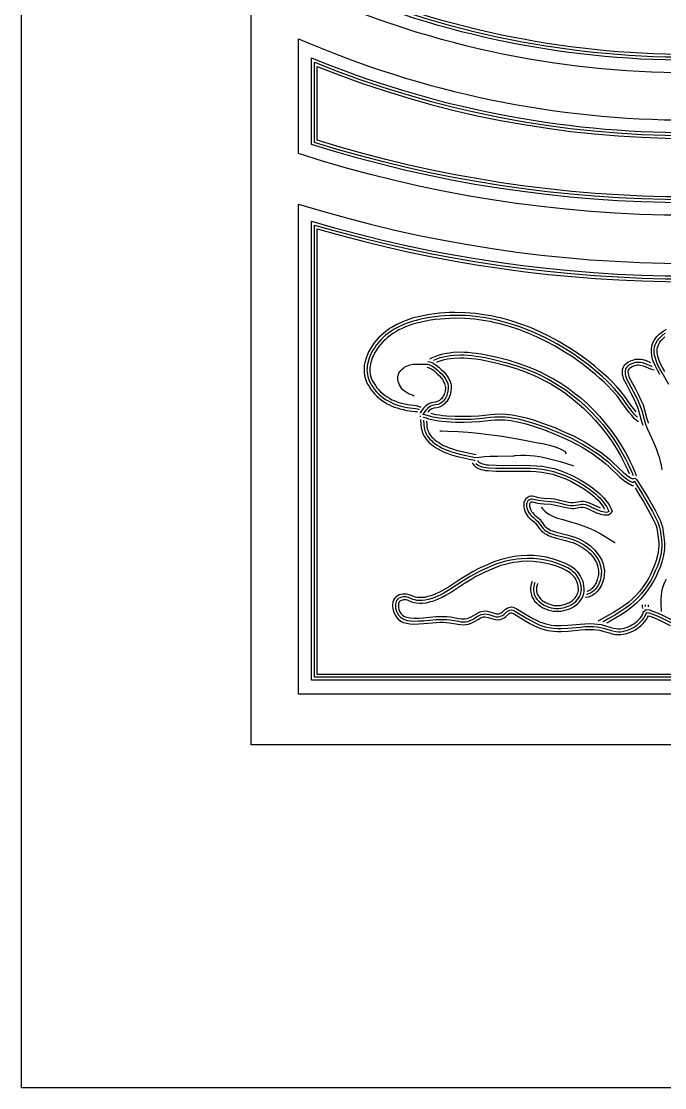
# Model space of a CAD drawing. Header units: millimetres. Extents: x 0 to 915, y 0 to 2130.
# Drawn here: x 0 to 441, y 0 to 731 of the extents above; entities that cross this region are included whole.
import ezdxf

# ---------------------------------------------------------------- set-up
doc = ezdxf.new("R2010")
doc.units = ezdxf.units.MM
doc.layers.add('CUT', color=1, linetype='CONTINUOUS')
doc.layers.add('ENGRAVE', color=5, linetype='CONTINUOUS')

msp = doc.modelspace()

# ---------------------------------------------------------------- linework, layer by layer
at = {"layer": 'CUT'}
msp.add_lwpolyline([(0, 2130.15), (915.15, 2130.15), (915.15, 0), (0, 0)], close=True, dxfattribs=at)
at = {"layer": 'ENGRAVE'}
msp.add_line((273.251, 460.447), (273.331, 459.935), dxfattribs=at)
msp.add_lwpolyline([(157.575, 1895.075), (757.575, 1895.075), (757.575, 235.075), (157.575, 235.075)], close=True, dxfattribs=at)
for points in [[(190.006, 1859.98), (725.144, 1859.98), (725.144, 754.361, -0.2196524), (190.006, 754.361)], [(198.806, 1850.55), (716.344, 1850.55), (716.344, 759.828, -0.2149113), (198.806, 759.828)], [(200.806, 1848.55), (714.344, 1848.55), (714.344, 761.122, -0.2138353), (200.806, 761.122)], [(202.806, 1846.55), (712.344, 1846.55), (712.344, 762.419, -0.2127538), (202.806, 762.419)], [(190.006, 718.969, 0.2080892), (725.144, 718.969), (725.144, 640.226, -0.1579965), (190.006, 640.226)], [(198.806, 705.874, 0.1979023), (716.344, 705.874), (716.344, 646.459, -0.1541538), (198.806, 646.459)], [(200.806, 702.894, 0.1956277), (714.344, 702.894), (714.344, 647.926, -0.1532789), (200.806, 647.926)], [(202.806, 699.928, 0.1933723), (712.344, 699.928), (712.344, 649.396, -0.1524007), (202.806, 649.396)], [(190.006, 605.667, 0.1519425), (725.144, 605.667), (725.144, 269.814), (190.006, 269.814)], [(198.806, 593.977, 0.1452692), (716.344, 593.977), (716.344, 279.275), (198.806, 279.275)], [(200.806, 591.301, 0.143769), (714.344, 591.301), (714.344, 281.275), (200.806, 281.275)], [(202.806, 588.633, 0.1422774), (712.344, 588.633), (712.344, 283.275), (202.806, 283.275)]]:
    msp.add_lwpolyline(points, format="xyb", close=True, dxfattribs=at)
for points in [[(421.177, 463.356), (419.384, 465.527), (417.594, 467.914), (413.427, 473.707), (411.03, 476.937), (407.994, 480.393), (404.491, 483.998), (402.014, 486.476), (399.114, 489.168), (396.025, 491.845), (392.842, 494.515), (389.757, 496.983), (386.678, 499.344), (383.495, 501.705), (380.283, 503.985), (374.12, 507.888), (367.852, 511.69), (361.469, 515.087), (355.196, 518.172), (348.8, 520.957), (342.204, 523.431), (335.605, 525.596), (329.116, 527.347), (325.62, 528.17), (322.001, 528.997), (318.36, 529.621), (311.158, 530.65), (307.516, 530.962), (304.002, 531.169), (296.999, 531.375), (293.451, 531.271), (290.066, 531.066), (286.552, 530.859), (283.003, 530.441), (279.58, 529.923), (272.954, 528.68), (269.939, 527.849), (267.132, 527.121), (264.368, 526.164), (261.768, 525.124), (259.267, 524.082), (256.803, 522.903), (254.484, 521.533), (252.363, 520.261), (248.326, 517.286), (246.511, 515.578), (244.816, 513.989), (243.209, 512.168), (241.59, 510.225), (240.21, 508.101), (238.94, 506.196), (237.942, 504.312), (237.192, 502.597), (236.432, 500.751), (235.357, 497.096), (235.01, 495.249), (234.901, 493.503), (234.791, 491.844), (234.906, 490.221), (235.128, 488.557), (235.469, 486.967), (236.017, 485.214), (236.58, 483.639), (237.37, 482.057), (238.246, 480.525), (239.326, 478.905), (240.519, 477.278), (241.917, 475.666), (243.357, 474.114), (246.783, 471.331), (248.512, 470.142), (250.22, 469.075), (252.178, 467.987), (253.912, 467.228), (255.742, 466.474), (257.45, 465.941), (259.448, 465.31), (261.673, 464.78), (264.119, 464.248), (269.863, 463.53), (270.815, 463.372), (271.155, 463.23), (271.437, 463.112)], [(422.16, 459.53), (421.575, 460.018), (419.744, 461.95), (417.812, 464.289), (415.982, 466.73), (411.812, 472.527), (409.473, 475.679), (406.524, 479.035), (403.067, 482.595), (400.626, 485.035), (397.778, 487.679), (394.728, 490.323), (391.575, 492.967), (388.524, 495.408), (385.473, 497.747), (382.321, 500.086), (379.168, 502.323), (373.067, 506.188), (366.863, 509.95), (360.558, 513.306), (354.355, 516.357), (348.05, 519.103), (341.541, 521.544), (335.033, 523.679), (328.626, 525.408), (325.168, 526.222), (321.609, 527.035), (318.05, 527.645), (310.931, 528.662), (307.372, 528.967), (303.914, 529.171), (296.999, 529.374), (293.541, 529.272), (290.185, 529.069), (286.728, 528.866), (283.27, 528.459), (279.914, 527.95), (273.406, 526.73), (270.456, 525.917), (267.711, 525.205), (265.067, 524.289), (262.524, 523.272), (260.083, 522.256), (257.744, 521.137), (255.507, 519.815), (253.473, 518.595), (249.609, 515.747), (247.88, 514.12), (246.253, 512.595), (244.728, 510.866), (243.202, 509.035), (241.88, 507.001), (240.66, 505.171), (239.744, 503.442), (239.033, 501.815), (238.321, 500.086), (237.304, 496.628), (236.999, 495.001), (236.897, 493.374), (236.795, 491.849), (236.897, 490.425), (237.1, 488.9), (237.406, 487.476), (237.914, 485.849), (238.422, 484.425), (239.134, 483.001), (239.948, 481.578), (240.965, 480.052), (242.083, 478.527), (243.406, 477.001), (244.728, 475.578), (247.982, 472.933), (249.609, 471.815), (251.236, 470.798), (253.067, 469.781), (254.694, 469.069), (256.422, 468.357), (258.05, 467.849), (259.982, 467.239), (262.117, 466.73), (264.456, 466.222), (270.151, 465.51), (271.372, 465.306), (272.185, 464.967), (272.477, 464.846)], [(422.932, 456.542), (422.415, 456.715), (420.204, 458.557), (418.246, 460.624), (416.24, 463.052), (414.37, 465.546), (410.197, 471.347), (407.916, 474.421), (405.055, 477.677), (401.642, 481.191), (399.238, 483.595), (396.443, 486.19), (393.43, 488.801), (390.308, 491.42), (387.291, 493.833), (384.269, 496.15), (381.146, 498.467), (378.054, 500.662), (372.013, 504.488), (365.874, 508.211), (359.647, 511.526), (353.514, 514.542), (347.299, 517.249), (340.878, 519.656), (334.46, 521.762), (328.136, 523.469), (324.716, 524.273), (321.217, 525.073), (317.739, 525.669), (310.704, 526.674), (307.227, 526.972), (303.826, 527.173), (296.999, 527.373), (293.631, 527.274), (290.304, 527.073), (286.903, 526.873), (283.537, 526.476), (280.248, 525.978), (273.857, 524.78), (270.973, 523.984), (268.29, 523.289), (265.765, 522.415), (263.28, 521.421), (260.9, 520.429), (258.686, 519.37), (256.53, 518.096), (254.583, 516.928), (250.892, 514.208), (249.249, 512.662), (247.69, 511.2), (246.246, 509.564), (244.814, 507.846), (243.551, 505.902), (242.38, 504.146), (241.547, 502.572), (240.874, 501.033), (240.21, 499.421), (239.251, 496.161), (238.987, 494.754), (238.893, 493.245), (238.8, 491.853), (238.888, 490.629), (239.072, 489.242), (239.342, 487.985), (239.811, 486.484), (240.265, 485.211), (240.898, 483.945), (241.65, 482.63), (242.604, 481.199), (243.648, 479.775), (244.894, 478.337), (246.098, 477.041), (249.181, 474.536), (250.706, 473.488), (252.252, 472.521), (253.955, 471.575), (255.475, 470.91), (257.103, 470.24), (258.649, 469.757), (260.515, 469.167), (262.561, 468.68), (264.793, 468.195), (270.44, 467.489), (271.928, 467.241), (273.348, 466.65), (273.678, 466.518)], [(437.432, 488.924), (435.785, 491.806), (434.413, 494.445), (433.322, 496.953), (432.572, 499.418), (431.908, 501.743), (431.677, 504.054), (431.677, 506.102), (431.92, 508.172), (432.526, 509.868), (433.214, 511.473), (434.24, 513.184), (435.4, 514.807), (436.995, 516.402), (438.558, 517.742), (440.347, 518.972), (442.139, 519.98)], [(443.744, 482.086), (439.168, 489.917), (437.541, 492.764), (436.219, 495.306), (435.202, 497.645), (434.49, 499.984), (433.88, 502.12), (433.677, 504.154), (433.677, 505.984), (433.88, 507.713), (434.389, 509.137), (434.999, 510.561), (435.914, 512.086), (436.931, 513.51), (438.355, 514.933), (439.778, 516.154), (441.406, 517.272)], [(440.905, 490.909), (439.297, 493.722), (438.026, 496.167), (437.082, 498.338), (436.409, 500.55), (435.852, 502.497), (435.677, 504.254), (435.677, 505.867), (435.84, 507.254), (436.251, 508.406), (436.784, 509.648), (437.588, 510.989), (438.462, 512.213), (439.715, 513.465), (440.999, 514.566)], [(278.619, 497.767), (279.605, 497.548), (280.822, 497.183), (282.156, 496.577), (283.551, 495.763), (284.811, 494.847), (286.229, 493.646), (287.992, 491.988), (289.494, 490.593), (290.831, 489.033), (291.831, 487.699), (292.66, 486.397), (293.211, 485.185), (293.791, 484.024), (294.171, 482.631), (294.408, 481.332), (294.531, 479.849), (294.3, 477.08), (293.741, 474.844), (293.386, 473.661), (292.892, 472.548), (292.301, 471.485), (291.536, 470.337), (290.738, 469.54), (290.043, 468.729), (288.404, 467.468), (286.439, 466.485), (284.669, 465.98), (282.704, 465.773), (282.127, 465.629), (281.287, 465.323), (280.523, 464.865), (279.534, 464.123), (278.615, 463.12), (278.478, 462.933)], [(279.85, 499.532), (279.968, 499.603), (281.731, 500.485), (284.075, 501.444), (286.437, 502.303), (288.907, 502.947), (291.349, 503.478), (293.467, 503.796), (295.912, 504.115), (300.967, 504.325), (303.384, 504.22), (306.201, 504.116), (308.911, 503.803), (311.9, 503.494), (315.236, 502.973), (318.553, 502.351), (325.936, 500.71), (333.235, 498.86), (340.242, 496.695), (346.841, 494.324), (353.013, 491.752), (356.037, 490.397), (362, 487.312), (364.702, 485.857), (369.669, 482.857), (374.432, 479.647), (379.081, 476.135), (383.512, 472.528), (387.86, 468.697), (392.194, 464.363), (396.107, 460.244), (400.143, 455.587), (403.859, 450.736), (407.564, 445.591), (410.868, 440.53), (413.958, 435.277), (415.726, 432.053), (417.178, 429.047), (418.709, 425.781), (420.16, 422.67), (421.364, 419.586), (421.449, 419.369)], [(282.472, 498.619), (282.558, 498.662), (284.795, 499.578), (287.033, 500.391), (289.372, 501.001), (291.711, 501.51), (293.744, 501.815), (296.083, 502.12), (300.965, 502.323), (303.304, 502.222), (306.05, 502.12), (308.694, 501.815), (311.643, 501.51), (314.897, 501.001), (318.151, 500.391), (325.473, 498.764), (332.694, 496.933), (339.609, 494.798), (346.117, 492.459), (352.219, 489.917), (355.168, 488.595), (361.067, 485.544), (363.711, 484.12), (368.592, 481.171), (373.27, 478.018), (377.846, 474.561), (382.219, 471.001), (386.49, 467.239), (390.761, 462.967), (394.626, 458.9), (398.592, 454.323), (402.253, 449.544), (405.914, 444.459), (409.168, 439.476), (412.219, 434.289), (413.948, 431.137), (415.372, 428.188), (416.897, 424.933), (418.321, 421.883), (419.044, 420.03), (419.214, 419.595)], [(284.709, 497.381), (285.516, 497.711), (287.628, 498.48), (289.837, 499.056), (292.072, 499.542), (294.022, 499.834), (296.255, 500.125), (300.963, 500.322), (303.223, 500.223), (305.898, 500.124), (308.476, 499.827), (311.385, 499.526), (314.558, 499.03), (317.75, 498.432), (325.011, 496.818), (332.152, 495.007), (338.975, 492.9), (345.394, 490.594), (351.425, 488.081), (354.299, 486.792), (360.133, 483.775), (362.719, 482.382), (367.515, 479.485), (372.107, 476.39), (376.612, 472.987), (380.926, 469.475), (385.121, 465.78), (389.329, 461.571), (393.144, 457.555), (397.041, 453.059), (400.647, 448.351), (404.264, 443.327), (407.468, 438.421), (410.48, 433.301), (412.169, 430.221), (413.566, 427.329), (415.085, 424.086), (416.507, 421.029)], [(431.267, 496.872), (428.256, 498.104), (426.111, 498.781), (424.67, 499.021), (423.285, 499.137), (422, 499.137), (420.502, 499.012), (418.828, 498.534), (417.201, 497.953), (415.614, 497.098), (414.16, 496.008), (413.071, 494.919), (412.222, 493.503), (411.643, 491.767), (411.643, 490.24), (411.765, 488.775), (412.114, 487.377), (412.469, 486.077), (413.17, 484.558), (414.319, 482.365), (417.474, 476.564), (419.272, 473.168), (420.868, 469.676), (422.245, 466.529), (423.21, 463.536), (424.736, 457.434), (425.625, 454.677), (425.773, 454.218)], [(432.307, 494.298), (432.05, 494.391), (427.575, 496.222), (425.643, 496.832), (424.422, 497.035), (423.202, 497.137), (422.083, 497.137), (420.863, 497.035), (419.439, 496.628), (418.016, 496.12), (416.694, 495.408), (415.473, 494.493), (414.66, 493.679), (414.05, 492.662), (413.643, 491.442), (413.643, 490.323), (413.744, 489.103), (414.05, 487.883), (414.355, 486.764), (414.965, 485.442), (416.083, 483.306), (419.236, 477.51), (421.067, 474.052), (422.694, 470.493), (424.117, 467.239), (425.134, 464.086), (426.66, 457.984), (427.677, 454.832), (428.999, 451.476), (431.948, 444.967), (433.575, 441.408), (434.897, 438.052), (436.117, 434.696), (436.931, 432.154), (437.643, 429.51), (438.355, 426.561), (438.863, 423.611), (439.067, 423.408)], [(269.236, 473.95), (267.914, 474.764), (266.389, 475.171), (265.067, 475.781), (263.643, 476.696), (262.524, 477.51), (261.507, 478.425), (260.592, 479.442), (259.778, 480.561), (259.168, 481.679), (258.66, 482.9), (258.253, 484.12), (258.05, 485.34), (257.948, 486.561), (258.05, 487.679), (258.355, 488.696), (258.761, 489.713), (259.27, 490.628), (259.982, 491.544), (260.897, 492.459), (261.812, 493.272), (262.829, 493.984), (263.948, 494.595), (265.067, 495.103), (266.185, 495.51), (267.304, 495.713), (268.422, 495.815), (271.88, 495.917), (276.151, 496.018), (277.168, 496.018), (278.185, 495.815), (279.1, 495.611), (280.117, 495.306), (281.236, 494.798), (282.456, 494.086), (283.575, 493.272), (284.897, 492.154), (286.626, 490.527), (288.05, 489.205), (289.27, 487.781), (290.185, 486.561), (290.897, 485.442), (291.406, 484.323), (291.914, 483.306), (292.219, 482.188), (292.422, 481.069), (292.524, 479.849), (292.321, 477.408), (291.812, 475.374), (291.507, 474.357), (291.1, 473.442), (290.592, 472.527), (289.982, 471.611), (289.27, 470.9), (288.66, 470.188), (287.338, 469.171), (285.711, 468.357), (284.287, 467.95), (282.355, 467.747), (281.541, 467.544), (280.422, 467.137), (279.406, 466.527), (278.185, 465.611), (277.067, 464.391), (275.948, 462.866), (275.033, 461.442), (275.643, 461.544), (277.88, 461.035), (279.609, 460.425), (281.643, 459.917), (283.677, 459.51), (286.117, 459.103), (288.456, 458.798), (291.202, 458.595), (297.507, 458.188), (303.202, 458.188), (308.287, 458.289), (313.677, 458.595), (321.406, 459.51), (324.355, 459.713), (328.016, 459.815), (331.575, 459.713), (333.711, 459.51), (336.05, 459.205), (340.422, 458.391), (345.406, 457.171), (350.897, 455.544), (355.677, 453.917), (360.253, 452.289), (364.728, 450.561), (369.1, 448.73), (373.27, 446.9), (377.338, 444.967), (385.27, 440.696), (389.033, 438.357), (392.592, 436.018), (396.05, 433.679), (399.202, 431.239), (401.744, 429.205), (403.982, 427.171), (411.507, 419.95), (414.761, 417.306), (416.795, 415.984), (418.931, 414.866), (419.236, 414.866), (419.439, 414.967), (419.643, 415.476), (419.948, 415.679), (420.151, 415.476), (425.541, 406.832), (427.982, 402.764), (432.456, 394.832), (434.49, 390.866), (436.016, 387.611), (436.829, 385.679), (437.338, 383.95), (437.643, 382.222), (438.558, 375.611), (438.761, 373.272), (438.761, 371.137), (438.66, 369.103), (438.355, 366.662), (437.846, 364.323), (436.931, 360.866), (435.812, 357.408), (434.389, 354.154), (432.863, 350.798), (431.236, 347.645), (429.304, 344.595), (427.27, 341.645), (425.033, 338.798), (422.694, 336.154), (420.151, 333.611), (417.202, 331.069), (414.05, 328.73), (410.592, 326.289), (406.728, 323.95), (402.558, 321.611), (398.653, 319.415), (398.338, 319.238)], [(277.751, 493.862), (278.595, 493.675), (279.413, 493.43), (280.316, 493.019), (281.362, 492.409), (282.339, 491.698), (283.565, 490.661), (285.26, 489.066), (286.605, 487.817), (287.709, 486.529), (288.539, 485.422), (289.134, 484.487), (289.6, 483.462), (290.037, 482.589), (290.267, 481.745), (290.437, 480.807), (290.517, 479.849), (290.341, 477.736), (289.883, 475.904), (289.628, 475.053), (289.309, 474.336), (288.883, 473.569), (288.428, 472.886), (287.801, 472.259), (287.276, 471.647), (286.271, 470.873), (284.982, 470.229), (283.905, 469.921), (282.006, 469.721), (280.955, 469.459), (279.558, 468.951), (278.288, 468.189), (276.836, 467.1), (275.518, 465.662), (274.299, 463.999), (273.35, 462.523), (273.309, 462.437)], [(433.515, 491.859), (432.607, 492.06), (431.329, 492.525), (426.894, 494.339), (425.175, 494.882), (424.175, 495.049), (423.119, 495.137), (422.167, 495.137), (421.224, 495.058), (420.051, 494.723), (418.831, 494.287), (417.774, 493.718), (416.787, 492.978), (416.248, 492.439), (415.878, 491.822), (415.643, 491.117), (415.643, 490.407), (415.724, 489.431), (415.985, 488.388), (416.24, 487.451), (416.76, 486.326), (417.848, 484.248), (420.998, 478.455), (422.861, 474.937), (424.519, 471.309), (425.99, 467.948), (427.058, 464.636), (428.584, 458.534), (429.438, 455.887), (429.58, 455.446)], [(280.524, 462.258), (282.082, 461.868), (284.037, 461.477), (286.411, 461.082), (288.66, 460.788), (291.34, 460.59), (297.572, 460.188), (303.182, 460.188), (308.21, 460.288), (313.502, 460.588), (321.219, 461.502), (324.258, 461.711), (328.016, 461.816), (331.699, 461.71), (333.935, 461.497), (336.362, 461.181), (340.844, 460.347), (345.928, 459.102), (351.504, 457.45), (356.334, 455.805), (360.949, 454.165), (365.474, 452.416), (369.889, 450.568), (374.101, 448.719), (378.241, 446.752), (386.273, 442.428), (390.11, 440.042), (393.701, 437.682), (397.223, 435.3), (400.439, 432.81), (403.043, 430.727), (405.347, 428.633), (412.832, 421.451), (415.94, 418.925), (417.807, 417.712), (418.704, 417.242), (418.838, 417.343), (419.245, 417.552), (419.688, 417.662), (420.145, 417.67), (420.591, 417.573), (421.004, 417.377), (421.362, 417.093), (421.727, 416.728), (427.247, 407.875), (429.711, 403.77), (434.218, 395.78), (436.286, 391.747), (437.843, 388.424), (438.716, 386.352), (439.288, 384.408), (439.619, 382.533), (440.546, 375.835), (440.761, 373.359), (440.761, 371.087), (440.654, 368.929), (440.328, 366.325), (439.791, 363.855), (438.85, 360.302), (437.685, 356.698), (436.215, 353.339), (434.663, 349.925), (432.973, 346.65), (430.972, 343.491), (428.881, 340.459), (426.569, 337.516), (424.151, 334.783), (421.513, 332.145), (418.453, 329.506), (415.222, 327.11), (411.688, 324.615), (407.735, 322.222), (403.538, 319.868), (401.39, 318.66), (401.033, 318.459)], [(273.528, 457.954), (273.75, 454.474), (273.97, 452.056), (274.324, 450.641), (274.651, 449.55), (274.999, 448.507), (275.593, 447.2), (276.386, 445.84), (277.316, 444.445), (278.466, 443.18), (279.55, 442.096), (280.765, 440.992), (282.206, 439.883), (283.827, 438.802), (285.407, 437.855), (287.441, 436.677), (289.622, 435.696), (291.826, 434.856), (294.135, 434.016), (296.965, 433.178), (300.075, 432.348), (310.202, 430.011), (310.685, 429.9)], [(275.265, 459.466), (275.361, 459.469), (275.583, 459.506), (277.324, 459.111), (279.032, 458.508), (281.204, 457.965), (283.316, 457.542), (285.824, 457.124), (288.253, 456.807), (291.064, 456.599), (297.443, 456.188), (303.222, 456.188), (308.363, 456.291), (313.851, 456.601), (321.592, 457.518), (324.451, 457.715), (328.015, 457.814), (331.451, 457.716), (333.486, 457.522), (335.737, 457.228), (340.001, 456.435), (344.883, 455.24), (350.29, 453.637), (355.019, 452.028), (359.557, 450.414), (363.981, 448.705), (368.312, 446.892), (372.439, 445.08), (376.434, 443.183), (384.267, 438.965), (387.955, 436.672), (391.482, 434.354), (394.876, 432.059), (397.965, 429.667), (400.446, 427.682), (402.617, 425.709), (410.182, 418.45), (413.583, 415.687), (415.784, 414.256), (418.439, 412.866), (419.285, 412.866), (419.434, 412.866)], [(275.563, 457.47), (275.744, 454.628), (275.948, 452.391), (276.253, 451.171), (276.558, 450.154), (276.863, 449.239), (277.372, 448.12), (278.083, 446.9), (278.897, 445.679), (279.914, 444.561), (280.931, 443.544), (282.05, 442.527), (283.372, 441.51), (284.897, 440.493), (286.422, 439.578), (288.355, 438.459), (290.389, 437.544), (292.524, 436.73), (294.761, 435.917), (297.507, 435.103), (300.558, 434.289), (311.134, 431.849), (313.677, 432.154), (317.338, 432.561), (321.202, 432.764), (326.592, 432.967), (337.575, 433.171), (337.677, 433.272), (338.389, 433.374), (342.151, 433.578), (345.406, 433.578), (348.558, 433.374), (351.711, 433.069), (354.965, 432.561), (358.321, 431.95), (361.88, 431.137), (365.439, 430.222), (369.202, 429.205), (377.897, 426.403), (378.355, 426.256)], [(277.603, 456.902), (277.739, 454.783), (277.926, 452.726), (278.182, 451.701), (278.465, 450.758), (278.727, 449.971), (279.15, 449.04), (279.781, 447.959), (280.478, 446.914), (281.362, 445.941), (282.311, 444.992), (283.334, 444.062), (284.537, 443.136), (285.967, 442.183), (287.438, 441.301), (289.268, 440.241), (291.156, 439.392), (293.222, 438.604), (295.388, 437.817), (298.049, 437.028), (301.041, 436.231), (311.105, 433.908), (311.272, 433.87)], [(286.829, 450.154), (287.846, 450.154), (292.219, 450.052), (299.236, 449.747), (306.05, 449.239), (312.965, 448.628), (320.185, 447.713), (327.812, 446.696), (336.151, 445.374), (344.795, 443.849), (352.829, 442.323), (358.219, 441.306), (361.88, 440.391), (365.033, 439.476), (366.965, 438.764), (368.795, 438.052), (370.524, 437.137), (372.151, 436.323), (373.27, 434.493)], [(309.036, 428.238), (309.186, 427.902), (309.766, 427.09), (310.187, 426.388), (311.506, 425.216), (313.167, 424.321), (314.857, 423.717), (316.424, 423.382), (318.099, 423.047), (319.965, 422.937), (325.087, 422.63), (329.934, 422.527), (344.373, 422.628), (348.788, 422.528), (352.578, 422.328), (356.618, 421.934), (360.374, 421.242), (364.102, 420.458), (367.934, 419.18), (372.302, 417.592), (376.538, 415.622), (380.917, 413.233), (385.199, 410.644), (389.051, 407.977), (392.193, 405.425), (393.672, 404.044), (394.939, 402.874), (396.051, 401.669), (397.107, 400.326), (398.281, 398.761), (399.198, 397.385), (399.577, 396.627), (399.675, 396.432)], [(311.501, 428.085), (311.744, 427.679), (312.66, 426.866), (313.982, 426.154), (315.406, 425.645), (316.829, 425.34), (318.355, 425.035), (320.083, 424.933), (325.168, 424.628), (329.948, 424.527), (344.389, 424.628), (348.863, 424.527), (352.728, 424.323), (356.897, 423.917), (360.761, 423.205), (364.626, 422.391), (368.592, 421.069), (373.067, 419.442), (377.439, 417.408), (381.914, 414.967), (386.287, 412.323), (390.253, 409.578), (393.507, 406.933), (395.033, 405.51), (396.355, 404.289), (397.575, 402.967), (398.694, 401.544), (399.914, 399.917), (400.931, 398.391), (402.558, 395.137), (402.456, 394.933), (401.643, 394.425), (400.829, 394.323), (399.609, 394.425), (398.389, 394.628), (397.27, 394.933), (395.033, 395.747), (390.456, 397.984), (388.524, 398.798), (386.795, 399.408), (384.965, 399.713), (383.846, 399.713), (382.931, 399.611), (378.456, 398.798), (377.643, 398.798), (376.422, 398.9), (374.592, 399.103), (368.49, 400.628), (365.236, 401.34), (362.897, 401.645), (358.117, 401.95), (355.982, 402.154), (354.253, 402.459), (350.999, 403.272), (349.88, 403.374), (349.27, 403.374), (348.66, 403.272), (347.643, 402.662), (347.134, 402.256), (346.524, 401.239), (346.321, 400.73), (346.219, 400.12), (346.219, 398.289), (346.422, 397.374), (347.338, 394.933), (347.948, 393.815), (348.66, 392.9), (349.677, 391.781), (350.592, 390.967), (352.829, 389.035), (353.744, 388.222), (356.795, 384.154), (357.609, 383.239), (358.728, 382.222), (359.643, 381.51), (360.965, 380.798), (361.982, 380.188), (363.406, 379.679), (366.253, 378.764), (373.27, 377.035), (376.422, 376.12), (378.456, 375.51), (381.711, 374.086), (383.338, 373.272), (385.168, 372.256), (388.626, 369.815), (389.948, 368.595), (391.473, 367.171), (393.711, 364.323), (394.728, 362.798), (395.846, 360.764), (396.66, 358.425), (397.168, 356.188), (397.473, 354.052), (397.372, 351.611), (397.067, 349.578), (396.558, 347.544), (395.643, 345.306), (395.134, 344.289), (394.524, 343.272), (393.202, 341.544), (392.389, 340.73), (391.677, 340.12), (390.761, 339.408), (389.948, 339.001), (388.829, 338.493), (388.016, 338.188), (387.609, 338.12), (387.265, 338.063)], [(312.675, 429.901), (312.895, 429.591), (313.113, 429.285), (313.302, 428.971), (313.814, 428.516), (314.797, 427.986), (315.954, 427.573), (317.235, 427.299), (318.611, 427.024), (320.202, 426.93), (325.249, 426.627), (329.962, 426.527), (344.404, 426.629), (348.938, 426.526), (352.877, 426.318), (357.176, 425.899), (361.149, 425.167), (365.15, 424.325), (369.25, 422.958), (373.831, 421.292), (378.341, 419.195), (382.911, 416.702), (387.375, 414.003), (391.455, 411.178), (394.822, 408.442), (396.393, 406.976), (397.77, 405.705), (399.099, 404.266), (400.28, 402.762), (401.547, 401.072), (402.664, 399.397), (404.794, 395.137), (403.994, 393.536), (402.329, 392.495), (400.871, 392.313), (399.361, 392.439), (397.96, 392.672), (396.664, 393.026), (394.249, 393.904), (389.628, 396.163), (387.803, 396.932), (386.294, 397.464), (384.799, 397.713), (383.957, 397.713), (383.221, 397.631), (378.637, 396.798), (377.56, 396.798), (376.229, 396.909), (374.237, 397.13), (368.034, 398.681), (364.892, 399.368), (362.704, 399.654), (357.959, 399.956), (355.713, 400.17), (353.836, 400.502), (350.664, 401.295), (349.789, 401.374), (349.435, 401.374), (349.18, 401.252), (348.787, 401.017), (348.664, 400.918), (348.322, 400.347), (348.258, 400.188), (348.219, 399.954), (348.219, 398.509), (348.344, 397.945), (349.161, 395.768), (349.626, 394.915), (350.191, 394.188), (351.085, 393.205), (351.91, 392.472), (354.147, 390.539), (355.224, 389.583), (358.345, 385.42), (359.033, 384.647), (360.016, 383.753), (360.738, 383.191), (361.954, 382.537), (362.841, 382.005), (364.048, 381.574), (366.799, 380.689), (373.788, 378.967), (376.989, 378.038), (379.147, 377.391), (382.559, 375.898), (384.271, 375.042), (386.234, 373.952), (389.886, 371.373), (391.308, 370.06), (392.951, 368.528), (395.331, 365.498), (396.439, 363.836), (397.68, 361.58), (398.585, 358.977), (399.137, 356.551), (399.479, 354.153), (399.365, 351.421), (399.03, 349.186), (398.464, 346.919), (397.465, 344.479), (396.889, 343.326), (396.181, 342.147), (394.71, 340.223), (393.748, 339.262), (392.942, 338.57), (391.833, 337.708), (390.809, 337.196), (389.595, 336.644), (388.536, 336.247), (387.07, 336.003), (386.68, 335.959), (386.503, 335.94)], [(420.478, 411.172), (423.835, 405.788), (426.253, 401.758), (430.695, 393.884), (432.694, 389.985), (434.188, 386.799), (434.942, 385.007), (435.388, 383.493), (435.667, 381.911), (436.57, 375.388), (436.761, 373.186), (436.761, 371.187), (436.666, 369.277), (436.381, 366.999), (435.901, 364.792), (435.011, 361.43), (433.94, 358.118), (432.562, 354.968), (431.063, 351.671), (429.499, 348.641), (427.635, 345.698), (425.659, 342.832), (423.496, 340.079), (421.236, 337.525), (418.789, 335.078), (415.952, 332.632), (412.877, 330.35), (409.496, 327.964), (405.72, 325.679), (401.579, 323.355), (395.414, 319.888), (395.195, 319.764)], [(396.942, 397.181), (395.816, 397.59), (391.284, 399.806), (389.246, 400.664), (387.296, 401.352), (385.13, 401.713), (383.735, 401.713), (382.641, 401.592), (378.276, 400.798), (377.726, 400.798), (376.616, 400.89), (374.947, 401.076), (368.947, 402.576), (365.58, 403.312), (363.09, 403.637), (358.276, 403.944), (356.251, 404.137), (354.67, 404.416), (351.334, 405.25), (349.971, 405.374), (349.104, 405.374), (347.956, 405.183), (346.498, 404.308), (345.604, 403.593), (344.727, 402.13), (344.384, 401.272), (344.219, 400.285), (344.219, 398.07), (344.501, 396.803), (345.514, 394.099), (346.27, 392.715), (347.128, 391.611), (348.268, 390.357), (349.274, 389.463), (351.511, 387.531), (352.265, 386.861), (355.245, 382.887), (356.185, 381.83), (357.439, 380.69), (358.547, 379.828), (359.976, 379.059), (361.123, 378.371), (362.763, 377.785), (365.707, 376.839), (372.752, 375.103), (375.856, 374.202), (377.766, 373.629), (380.862, 372.274), (382.404, 371.503), (384.103, 370.559), (387.366, 368.256), (388.587, 367.129), (389.996, 365.814), (392.09, 363.149), (393.016, 361.759), (394.013, 359.948), (394.734, 357.873), (395.2, 355.824), (395.467, 353.951), (395.378, 351.802), (395.103, 349.969), (394.653, 348.168), (393.82, 346.133), (393.38, 345.253), (392.867, 344.398), (391.694, 342.864), (391.029, 342.199), (390.411, 341.669), (389.69, 341.108), (389.087, 340.807), (388.063, 340.342), (387.779, 340.235), (387.627, 340.178)], [(356.224, 398.123), (356.49, 397.679), (357.304, 396.459), (358.626, 395.137), (359.948, 394.018), (361.778, 392.9), (364.422, 391.578), (367.473, 390.459), (370.931, 389.34), (377.846, 387.408), (381.1, 386.493), (385.067, 385.171), (388.626, 383.645), (392.694, 381.815), (396.965, 379.578), (401.948, 376.73), (406.626, 373.578), (406.931, 373.679)], [(350.047, 347.041), (349.483, 345.573), (349.135, 343.952), (348.897, 342.523), (348.897, 340.768), (349.135, 339.339), (349.489, 337.69), (350.119, 336.177), (350.928, 334.789), (351.885, 333.354), (353.177, 332.062), (354.392, 330.958), (355.908, 329.792), (357.423, 328.976), (359.051, 328.216), (360.701, 327.556), (362.514, 326.989), (364.378, 326.64), (366.191, 326.527), (368.044, 326.527), (369.856, 326.64), (371.679, 326.982), (373.372, 327.433), (375.111, 328.085), (376.786, 328.755), (378.418, 329.688), (379.977, 330.802), (381.261, 331.852), (382.412, 333.118), (383.46, 334.399), (384.319, 335.872), (384.907, 337.283), (385.386, 338.721), (385.628, 340.17), (385.752, 341.536), (385.521, 344.312), (384.853, 346.985), (384.377, 348.413), (383.687, 349.792), (383.006, 351.04), (382.202, 352.189), (381.382, 353.243), (379.487, 355.138), (378.299, 356.088), (377.107, 356.847), (375.823, 357.703), (374.167, 358.586), (372.355, 359.439), (370.353, 360.282), (368.139, 361.125), (363.947, 362.488), (359.535, 363.538), (355.233, 364.273), (351.022, 364.694), (346.807, 364.799), (342.4, 364.589), (339.565, 364.274), (336.524, 363.855), (333.469, 363.223), (330.566, 362.497), (327.431, 361.661), (324.369, 360.605), (321.247, 359.356), (318.161, 358.019), (315.365, 356.777), (312.452, 355.32), (309.546, 353.763), (306.552, 352.008), (301.63, 349.034), (292.582, 343.138), (288.596, 340.746), (286.545, 339.672), (284.463, 338.681), (282.528, 337.81), (280.652, 337.153), (278.413, 336.569), (276.424, 336.095), (274.724, 335.917), (272.953, 335.917), (271.319, 336.007), (270.033, 336.265), (268.886, 336.618), (265.8, 337.852), (263.905, 338.357), (261.411, 338.357), (260.078, 338.091), (258.953, 337.716), (257.742, 337.178), (256.572, 336.3), (255.721, 335.307), (255.007, 334.165), (254.577, 332.875), (254.321, 331.336), (254.321, 329.867), (254.442, 328.416), (254.93, 326.339), (255.884, 324.313), (257.061, 322.429), (258.456, 320.908), (260.101, 319.769), (261.931, 318.915), (264.039, 318.33), (266.262, 317.996), (268.985, 317.778), (272.278, 317.885), (275.695, 318.092), (284.319, 318.903), (286.768, 319.001), (289.025, 319.001), (291.375, 318.903), (293.478, 318.712), (299.09, 317.71), (300.938, 317.384), (303.015, 317.269), (304.626, 317.384), (306.459, 317.628), (308.293, 318.362), (310.059, 319.245), (313.389, 321.222), (314.6, 321.967), (315.724, 322.449), (316.732, 322.681), (317.584, 322.752), (318.7, 322.593), (319.865, 322.324), (323.102, 321.312), (324.948, 320.851), (326.681, 320.717), (328.354, 320.996), (329.607, 321.497), (330.733, 321.998), (331.989, 322.877), (334.107, 324.692), (334.78, 325.141), (335.337, 325.389), (335.628, 325.447), (335.943, 325.383), (336.213, 325.309), (337.175, 324.908), (345.611, 319.786), (348.515, 318.126), (351.155, 316.754), (353.577, 315.701), (355.909, 314.747), (358.303, 313.985), (360.696, 313.441), (362.852, 313.118), (364.944, 312.909), (367.281, 312.696), (369.877, 312.696), (374.638, 313.007), (383.209, 313.721), (386.412, 314.021), (389.535, 314.119), (392.163, 314.021), (394.404, 313.827), (396.451, 313.547), (398.441, 312.979), (402.922, 311.655), (404.839, 311.122), (407.085, 310.673), (409.113, 310.561), (410.734, 310.561), (412.353, 310.792), (414.013, 311.124), (415.556, 311.565), (417.232, 312.123), (418.913, 312.908), (420.327, 313.669), (421.981, 314.661), (423.33, 315.674), (424.761, 316.884), (425.972, 318.095), (427.076, 319.31), (428.242, 320.826), (429.033, 322.294), (429.653, 323.456), (429.836, 323.38), (430.667, 323.083), (433.743, 321.992), (436.784, 320.619), (444.51, 316.755)], [(351.914, 346.323), (351.406, 345.001), (351.1, 343.578), (350.897, 342.357), (350.897, 340.933), (351.1, 339.713), (351.406, 338.289), (351.914, 337.069), (352.626, 335.849), (353.439, 334.628), (354.558, 333.51), (355.677, 332.493), (356.999, 331.476), (358.321, 330.764), (359.846, 330.052), (361.372, 329.442), (362.999, 328.933), (364.626, 328.628), (366.253, 328.527), (367.982, 328.527), (369.609, 328.628), (371.236, 328.933), (372.761, 329.34), (374.389, 329.95), (375.914, 330.561), (377.338, 331.374), (378.761, 332.391), (379.88, 333.306), (380.897, 334.425), (381.812, 335.544), (382.524, 336.764), (383.033, 337.984), (383.439, 339.205), (383.643, 340.425), (383.744, 341.544), (383.541, 343.984), (382.931, 346.425), (382.524, 347.645), (381.914, 348.866), (381.304, 349.984), (380.592, 351.001), (379.88, 351.917), (378.151, 353.645), (377.134, 354.459), (376.016, 355.171), (374.795, 355.984), (373.27, 356.798), (371.541, 357.611), (369.609, 358.425), (367.473, 359.239), (363.406, 360.561), (359.134, 361.578), (354.965, 362.289), (350.897, 362.696), (346.829, 362.798), (342.558, 362.595), (339.812, 362.289), (336.863, 361.883), (333.914, 361.272), (331.067, 360.561), (328.016, 359.747), (325.067, 358.73), (322.016, 357.51), (318.965, 356.188), (316.219, 354.967), (313.372, 353.544), (310.524, 352.018), (307.575, 350.289), (302.694, 347.34), (293.643, 341.442), (289.575, 339.001), (287.439, 337.883), (285.304, 336.866), (283.27, 335.95), (281.236, 335.239), (278.897, 334.628), (276.761, 334.12), (274.829, 333.917), (272.897, 333.917), (271.067, 334.018), (269.541, 334.323), (268.219, 334.73), (265.168, 335.95), (263.643, 336.357), (261.609, 336.357), (260.592, 336.154), (259.677, 335.849), (258.761, 335.442), (257.948, 334.832), (257.338, 334.12), (256.829, 333.306), (256.524, 332.391), (256.321, 331.171), (256.321, 329.95), (256.422, 328.73), (256.829, 327.001), (257.643, 325.272), (258.66, 323.645), (259.778, 322.425), (261.1, 321.51), (262.626, 320.798), (264.456, 320.289), (266.49, 319.984), (269.033, 319.781), (272.185, 319.883), (275.541, 320.086), (284.185, 320.9), (286.728, 321.001), (289.067, 321.001), (291.507, 320.9), (293.744, 320.696), (299.439, 319.679), (301.168, 319.374), (302.999, 319.272), (304.422, 319.374), (305.948, 319.578), (307.473, 320.188), (309.1, 321.001), (312.355, 322.933), (313.677, 323.747), (315.1, 324.357), (316.422, 324.662), (317.643, 324.764), (319.067, 324.561), (320.389, 324.256), (323.643, 323.239), (325.27, 322.832), (326.592, 322.73), (327.812, 322.933), (328.829, 323.34), (329.744, 323.747), (330.761, 324.459), (332.897, 326.289), (333.812, 326.9), (334.728, 327.306), (335.744, 327.51), (336.863, 327.205), (338.083, 326.696), (346.626, 321.51), (349.473, 319.883), (352.016, 318.561), (354.355, 317.544), (356.592, 316.628), (358.829, 315.917), (361.067, 315.408), (363.1, 315.103), (365.134, 314.9), (367.372, 314.696), (369.812, 314.696), (374.49, 315.001), (383.033, 315.713), (386.287, 316.018), (389.541, 316.12), (392.287, 316.018), (394.626, 315.815), (396.863, 315.51), (398.999, 314.9), (403.473, 313.578), (405.304, 313.069), (407.338, 312.662), (409.168, 312.561), (410.592, 312.561), (412.016, 312.764), (413.541, 313.069), (414.965, 313.476), (416.49, 313.984), (418.016, 314.696), (419.338, 315.408), (420.863, 316.323), (422.083, 317.239), (423.406, 318.357), (424.524, 319.476), (425.541, 320.595), (426.558, 321.917), (427.27, 323.239), (428.083, 324.764), (428.083, 325.272), (428.592, 325.679), (429.914, 325.476), (431.338, 324.967), (434.49, 323.849), (437.643, 322.425), (445.372, 318.561)], [(353.781, 345.605), (353.328, 344.429), (353.066, 343.203), (352.897, 342.192), (352.897, 341.099), (353.066, 340.087), (353.323, 338.889), (353.709, 337.962), (354.323, 336.908), (354.994, 335.903), (355.939, 334.958), (356.961, 334.028), (358.09, 333.16), (359.218, 332.552), (360.641, 331.888), (362.042, 331.328), (363.483, 330.878), (364.873, 330.617), (366.315, 330.527), (367.919, 330.527), (369.361, 330.617), (370.793, 330.885), (372.151, 331.247), (373.666, 331.815), (375.042, 332.366), (376.258, 333.06), (377.546, 333.981), (378.499, 334.761), (379.382, 335.732), (380.164, 336.688), (380.729, 337.656), (381.158, 338.686), (381.492, 339.688), (381.658, 340.68), (381.737, 341.551), (381.561, 343.657), (381.009, 345.865), (380.672, 346.878), (380.141, 347.939), (379.601, 348.929), (378.982, 349.813), (378.378, 350.59), (376.815, 352.153), (375.969, 352.83), (374.924, 353.495), (373.768, 354.266), (372.373, 355.01), (370.727, 355.784), (368.865, 356.568), (366.808, 357.352), (362.864, 358.634), (358.734, 359.617), (354.697, 360.306), (350.772, 360.699), (346.852, 360.797), (342.716, 360.6), (340.059, 360.305), (337.203, 359.911), (334.359, 359.322), (331.567, 358.624), (328.6, 357.833), (325.764, 356.855), (322.785, 355.663), (319.769, 354.356), (317.073, 353.158), (314.291, 351.767), (311.502, 350.273), (308.598, 348.571), (303.757, 345.646), (294.704, 339.746), (290.554, 337.257), (288.334, 336.093), (286.144, 335.051), (284.012, 334.091), (281.82, 333.324), (279.381, 332.688), (277.099, 332.144), (274.934, 331.917), (272.842, 331.917), (270.814, 332.029), (269.05, 332.382), (267.552, 332.843), (264.537, 334.049), (263.381, 334.357), (261.807, 334.357), (261.106, 334.217), (260.401, 333.982), (259.78, 333.706), (259.324, 333.364), (258.954, 332.932), (258.651, 332.448), (258.471, 331.908), (258.321, 331.005), (258.321, 330.034), (258.403, 329.044), (258.728, 327.663), (259.402, 326.232), (260.258, 324.861), (261.101, 323.942), (262.1, 323.251), (263.321, 322.68), (264.874, 322.249), (266.719, 321.972), (269.08, 321.784), (272.092, 321.881), (275.387, 322.08), (284.051, 322.896), (286.688, 323.001), (289.108, 323.001), (291.639, 322.896), (294.011, 322.68), (299.789, 321.648), (301.398, 321.364), (302.983, 321.276), (304.219, 321.365), (305.437, 321.527), (306.653, 322.014), (308.141, 322.758), (311.32, 324.645), (312.754, 325.527), (314.477, 326.266), (316.113, 326.643), (317.702, 326.776), (319.433, 326.528), (320.912, 326.187), (324.184, 325.165), (325.591, 324.813), (326.503, 324.743), (327.27, 324.871), (328.051, 325.183), (328.756, 325.496), (329.534, 326.041), (331.687, 327.887), (332.844, 328.658), (334.118, 329.224), (335.815, 329.564), (337.514, 329.1), (338.992, 328.484), (347.641, 323.233), (350.431, 321.639), (352.877, 320.367), (355.132, 319.386), (357.275, 318.51), (359.355, 317.848), (361.437, 317.375), (363.348, 317.088), (365.324, 316.891), (367.462, 316.696), (369.747, 316.696), (374.342, 316.996), (382.856, 317.705), (386.162, 318.015), (389.547, 318.121), (392.411, 318.015), (394.848, 317.803), (397.275, 317.472), (399.557, 316.82), (404.024, 315.5), (405.768, 315.016), (407.591, 314.651), (409.224, 314.561), (410.45, 314.561), (411.678, 314.736), (413.069, 315.014), (414.374, 315.387), (415.749, 315.845), (417.118, 316.484), (418.349, 317.147), (419.746, 317.985), (420.836, 318.803), (422.05, 319.83), (423.076, 320.856), (424.006, 321.879), (424.874, 323.007), (425.507, 324.183), (426.083, 325.264), (426.083, 326.234), (428.028, 327.79), (430.407, 327.424), (432.008, 326.852), (435.238, 325.706), (438.502, 324.232), (446.233, 320.366)], [(438.629, 326.358), (438.456, 331.883), (438.456, 334.628), (438.558, 337.578), (438.863, 339.917), (439.372, 342.256), (439.982, 344.289), (440.897, 346.425), (441.914, 348.256), (441.812, 348.459)], [(425.796, 328.552), (425.677, 329.86), (425.677, 330.666), (425.677, 331.069)], [(427.695, 329.751), (427.677, 329.95), (427.677, 330.696), (427.677, 331.069)], [(429.722, 329.542), (429.677, 330.041), (429.677, 330.726), (429.677, 331.069)]]:
    msp.add_lwpolyline(points, dxfattribs=at)

doc.saveas('drawing.dxf')
